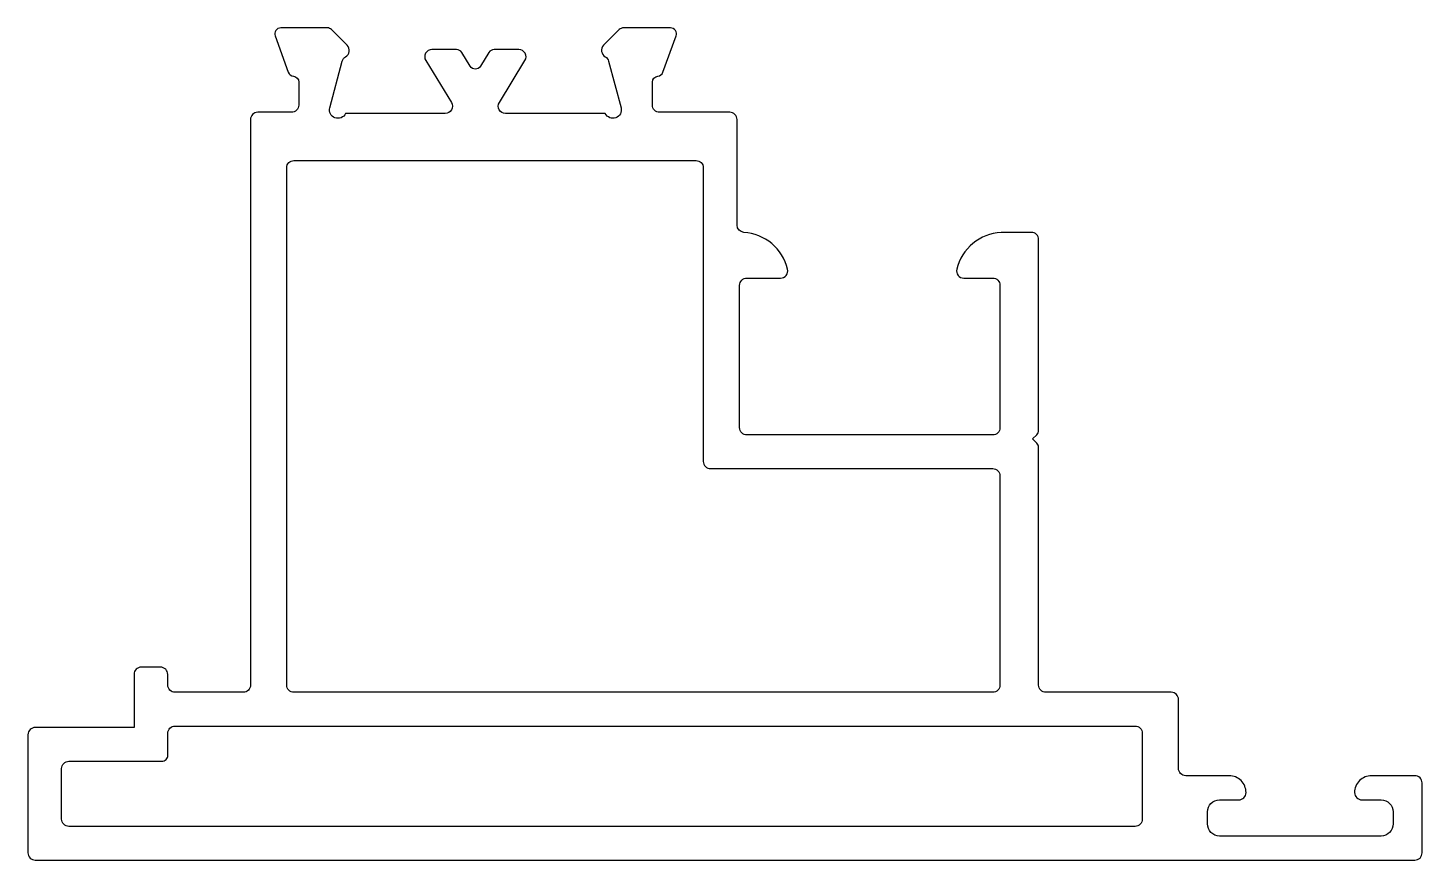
# Model space of a CAD drawing. Extents: x 984.8 to 1042.6, y 641.6 to 676.1.
import ezdxf

# ---------------------------------------------------------------- set-up
doc = ezdxf.new("R2010")
doc.units = 0
doc.layers.get('0').update_dxf_attribs({"linetype": 'CONTINUOUS'})

msp = doc.modelspace()

# ---------------------------------------------------------------- linework, layer by layer
for points in [[(990.325, 649.645), (989.525, 649.645, 0.414214), (989.225, 649.345), (989.225, 647.145), (985.125, 647.145, 0.414214), (984.825, 646.845), (984.825, 641.945, 0.414214), (985.125, 641.645), (1042.325, 641.645, 0.414214), (1042.625, 641.945), (1042.625, 644.845, 0.414214), (1042.325, 645.145), (1040.525, 645.145, 0.414214), (1039.825, 644.445), (1039.825, 644.445, 0.414214), (1040.125, 644.145), (1040.925, 644.145, -0.414214), (1041.425, 643.645), (1041.425, 643.145, -0.414214), (1040.925, 642.645), (1034.225, 642.645, -0.414214), (1033.725, 643.145), (1033.725, 643.645, -0.414214), (1034.225, 644.145), (1035.025, 644.145, 0.414214), (1035.325, 644.445, 0.414214), (1034.625, 645.145), (1032.825, 645.145, -0.414214), (1032.525, 645.445), (1032.525, 648.305, 0.414214), (1032.225, 648.605), (1027.025, 648.605, -0.414214), (1026.725, 648.905), (1026.725, 658.752, 0.198912), (1026.652, 658.929), (1026.475, 659.105), (1026.652, 659.282, 0.198912), (1026.725, 659.459), (1026.725, 667.372, 0.414214), (1026.425, 667.672), (1025.173, 667.672, 0.331775), (1023.333, 666.145, 0.485622), (1023.625, 665.775), (1024.825, 665.775, -0.414214), (1025.125, 665.475), (1025.125, 659.575, -0.414214), (1024.825, 659.275), (1014.628, 659.275, -0.414214), (1014.328, 659.575), (1014.328, 665.475, -0.414214), (1014.628, 665.775), (1016.025, 665.775, 0.485737), (1016.316, 666.145, 0.327232), (1014.504, 667.673, -0.394461), (1014.225, 667.972), (1014.225, 672.35, 0.414214), (1013.925, 672.65), (1011.016, 672.65, -0.414214), (1010.716, 672.95), (1010.716, 673.9, -0.384217), (1010.94, 674.148, 0.287078), (1011.149, 674.311), (1011.696, 675.814, 0.520567), (1011.461, 676.15), (1009.519, 676.15, 0.198912), (1009.343, 676.076), (1008.694, 675.427, 0.495226), (1008.757, 674.955, -0.200652), (1008.899, 674.771), (1009.416, 672.84, -0.91331), (1008.762, 672.6), (1004.627, 672.6, -0.585524), (1004.371, 673.056), (1005.431, 674.793, 0.585524), (1005.175, 675.25), (1004.151, 675.25, 0.261413), (1003.938, 675.13), (1003.589, 674.558, -0.561174), (1003.162, 674.558), (1002.813, 675.13, 0.261413), (1002.6, 675.25), (1001.576, 675.25, 0.585524), (1001.32, 674.793), (1002.38, 673.056, -0.585524), (1002.124, 672.6), (997.993, 672.6, -0.91331), (997.339, 672.84), (997.856, 674.771, -0.200652), (997.998, 674.955, 0.495226), (998.062, 675.427), (997.413, 676.076, 0.198912), (997.236, 676.15), (995.309, 676.15, 0.520567), (995.074, 675.814), (995.621, 674.311, 0.287078), (995.83, 674.148, -0.384217), (996.054, 673.9), (996.054, 672.95, -0.414214), (995.754, 672.65), (994.354, 672.65, 0.414214), (994.054, 672.35), (994.054, 648.905, -0.414214), (993.754, 648.605), (990.925, 648.605, -0.414214), (990.625, 648.905), (990.625, 649.345, 0.414214)], [(1013.125, 657.875), (1024.825, 657.875, -0.414214), (1025.125, 657.575), (1025.125, 648.905, -0.414214), (1024.825, 648.605), (995.854, 648.605, -0.414214), (995.554, 648.905), (995.554, 670.35, -0.414214), (995.854, 670.65), (1012.525, 670.65, -0.414214), (1012.825, 670.35), (1012.825, 658.175, 0.414214)], [(986.525, 645.745), (990.375, 645.745, 0.414214), (990.625, 645.995), (990.625, 646.905, -0.414214), (990.925, 647.205), (1030.725, 647.205, -0.414214), (1031.025, 646.905), (1031.025, 643.345, -0.414214), (1030.725, 643.045), (986.525, 643.045, -0.414214), (986.225, 643.345), (986.225, 645.445, -0.414214)]]:
    msp.add_lwpolyline(points, format="xyb", close=True)

doc.saveas('drawing.dxf')
